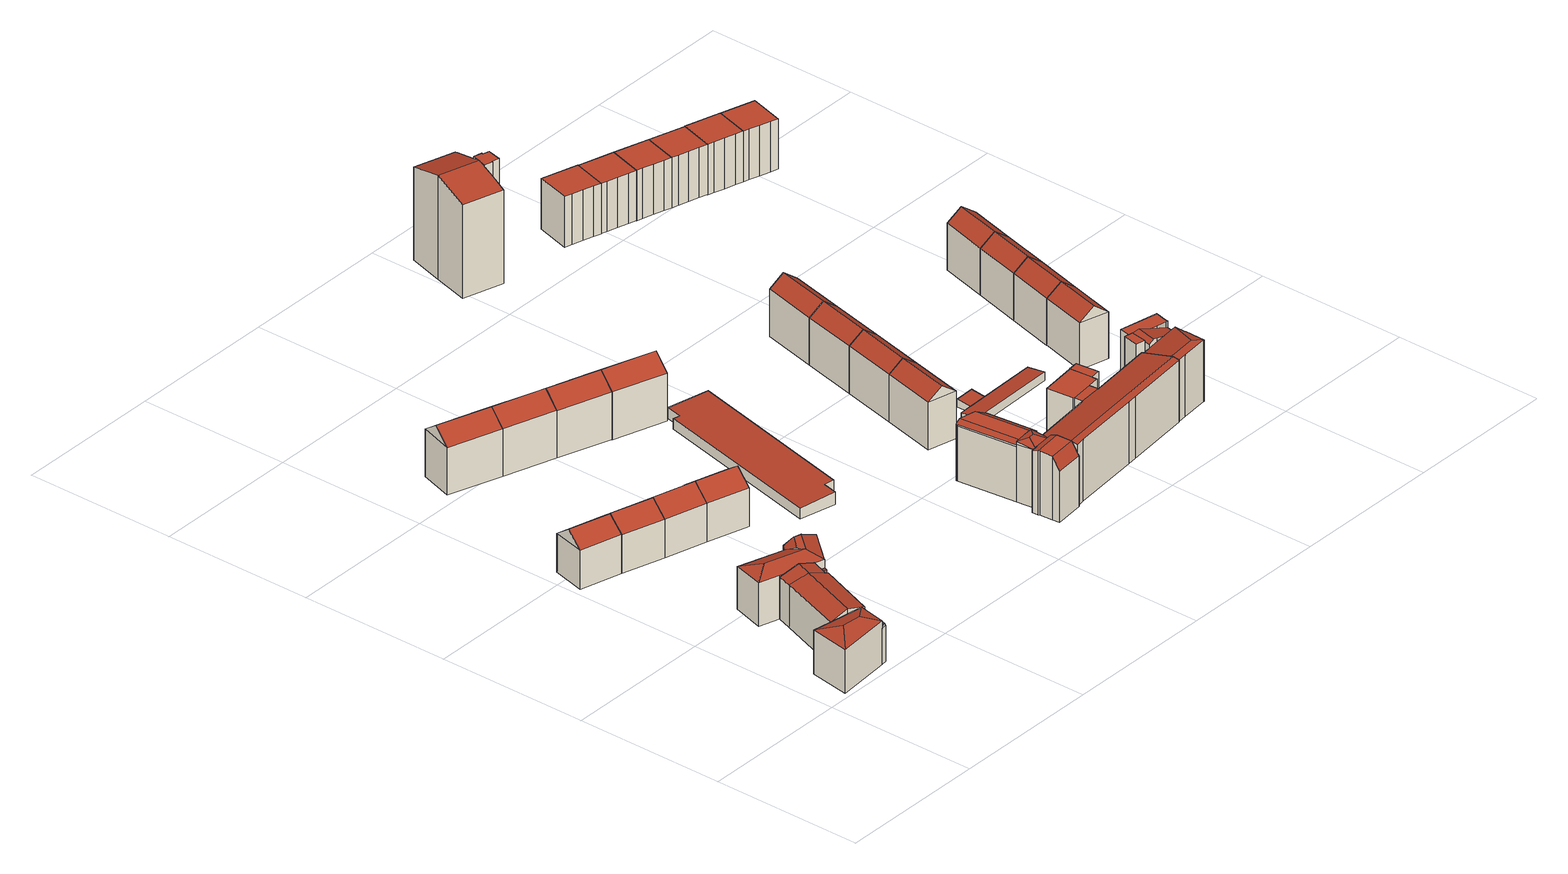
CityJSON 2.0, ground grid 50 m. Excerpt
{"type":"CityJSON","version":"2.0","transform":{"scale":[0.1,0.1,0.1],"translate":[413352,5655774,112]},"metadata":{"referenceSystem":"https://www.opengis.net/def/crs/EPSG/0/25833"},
"CityObjects":{
"building1":{"type":"Building","attributes":{"Gemeindeschluessel":14612000,"Geometrietyp2DReferenz":"3000","function":"31001_9998","roofType":"9999"},"children":["building1-1","building1-2"]},
"building1-1":{"type":"BuildingPart","attributes":{"Dachtyp_tdc":"tdcFreeFormRoof","Dachneigung":58.6,"QualitaetDacherkennung":29,"Geometrietyp2DReferenz":"3000","measuredHeight":13.35,"roofType":"5000"},"parents":["building1"],"geometry":[{"type":"MultiSurface","lod":"2","boundaries":[[[0,1,2,3]],[[1,4,5,2]],[[4,6,7,5]],[[8,6,4]],[[9,8,4,1]],[[9,1,0]],[[8,9,0,6]],[[3,2,5,7]]],"semantics":{"surfaces":[{"type":"WallSurface"},{"type":"RoofSurface"},{"type":"GroundSurface"}],"values":[0,0,0,0,1,1,1,2]}}]},
"building1-2":{"type":"BuildingPart","attributes":{"Dachtyp_tdc":"tdcFreeFormRoof","Dachneigung":18.17,"QualitaetDacherkennung":27,"Geometrietyp2DReferenz":"3000","measuredHeight":16.48,"roofType":"5000"},"parents":["building1"],"geometry":[{"type":"MultiSurface","lod":"2","boundaries":[[[10,11,12,13]],[[11,14,15,12]],[[14,16,0,3,15]],[[17,18,19,7,6]],[[18,10,13,19]],[[20,17,16,14]],[[14,11,10,21,20]],[[21,10,18]],[[20,21,18,17]],[[13,12,15,3,7,19]]],"semantics":{"surfaces":[{"type":"WallSurface"},{"type":"RoofSurface"},{"type":"GroundSurface"}],"values":[0,0,0,0,0,1,1,1,1,2]}}]},
"building2":{"type":"Building","attributes":{"Gemeindeschluessel":14612000,"Geometrietyp2DReferenz":"3000","function":"31001_9998","roofType":"9999"},"children":["building2-1","building2-2","building2-3"]},
"building2-1":{"type":"BuildingPart","attributes":{"Dachtyp_tdc":"tdcGableRoof","Dachneigung":19.77,"QualitaetDacherkennung":72,"Geometrietyp2DReferenz":"3000","measuredHeight":16.27,"roofType":"3100"},"parents":["building2"],"geometry":[{"type":"MultiSurface","lod":"2","boundaries":[[[22,23,24,25]],[[23,26,27,28,24]],[[26,23,29]],[[23,22,30,29]],[[31,26,29,30,32]],[[25,24,28,33,34,35]]],"semantics":{"surfaces":[{"type":"WallSurface"},{"type":"RoofSurface"},{"type":"GroundSurface"}],"values":[0,0,0,1,1,2]}}]},
"building2-2":{"type":"BuildingPart","attributes":{"Dachtyp_tdc":"tdcFreeFormRoof","Dachneigung":22.95,"QualitaetDacherkennung":21,"Geometrietyp2DReferenz":"3000","measuredHeight":12.89,"roofType":"5000"},"parents":["building2"],"geometry":[{"type":"MultiSurface","lod":"2","boundaries":[[[27,36,37,28]],[[36,38,39,37]],[[38,40,41,39]],[[40,42,33,41]],[[43,36,27,44]],[[40,38,43,44,42]],[[38,36,43]],[[28,37,39,41,33]]],"semantics":{"surfaces":[{"type":"WallSurface"},{"type":"RoofSurface"},{"type":"GroundSurface"}],"values":[0,0,0,0,1,1,0,2]}}]},
"building2-3":{"type":"BuildingPart","attributes":{"Dachtyp_tdc":"tdcGableRoof","Dachneigung":17.79,"QualitaetDacherkennung":74,"Geometrietyp2DReferenz":"3000","measuredHeight":16.27,"roofType":"3100"},"parents":["building2"],"geometry":[{"type":"MultiSurface","lod":"2","boundaries":[[[45,46,47,48]],[[46,49,50,47]],[[49,51,22,25,50]],[[52,53,54,34]],[[53,55,56,54]],[[30,51,49,46]],[[46,45,55,53,52,57,32,30]],[[56,48,47,50,25,35,34,54]],[[55,45,48,56]]],"semantics":{"surfaces":[{"type":"WallSurface"},{"type":"RoofSurface"},{"type":"GroundSurface"}],"values":[0,0,0,0,0,1,1,2,0]}}]},
"building3":{"type":"Building","attributes":{"Dachtyp_tdc":"tdcGableRoof","Gemeindeschluessel":14612000,"Dachneigung":36.6,"QualitaetDacherkennung":79,"Geometrietyp2DReferenz":"3000","measuredHeight":17.06,"function":"31001_9998","roofType":"3100"},"geometry":[{"type":"Solid","lod":"2","boundaries":[[[[58,59,60,61]],[[59,62,63,60]],[[62,64,65,63]],[[64,58,61,65]],[[62,59,66]],[[58,64,67]],[[59,58,67,66]],[[64,62,66,67]],[[61,60,63,65]]]],"semantics":{"surfaces":[{"type":"WallSurface"},{"type":"RoofSurface"},{"type":"GroundSurface"}],"values":[[0,0,0,0,0,0,1,1,2]]}}]},
"building4":{"type":"Building","attributes":{"Gemeindeschluessel":14612000,"Geometrietyp2DReferenz":"3000","function":"31001_9998","roofType":"9999"},"children":["building4-1","building4-2"]},
"building4-1":{"type":"BuildingPart","attributes":{"Dachtyp_tdc":"tdcCutGableRoof","Dachneigung":21.08,"QualitaetDacherkennung":24,"Geometrietyp2DReferenz":"3000","measuredHeight":15.88,"roofType":"9999"},"parents":["building4"],"geometry":[{"type":"MultiSurface","lod":"2","boundaries":[[[68,69,70,71]],[[69,72,73,70]],[[72,74,75,73]],[[69,68,76,77,78]],[[72,69,78,79]],[[74,72,79,80]],[[79,78,77,81,82,80]],[[71,70,73,75,83]]],"semantics":{"surfaces":[{"type":"WallSurface"},{"type":"RoofSurface"},{"type":"GroundSurface"}],"values":[0,0,0,1,0,1,1,2]}}]},
"building4-2":{"type":"BuildingPart","attributes":{"Dachtyp_tdc":"tdcHipAndGableRoof","Dachneigung":18.39,"QualitaetDacherkennung":52,"Geometrietyp2DReferenz":"3000","measuredHeight":16.3,"roofType":"5000"},"parents":["building4"],"geometry":[{"type":"MultiSurface","lod":"2","boundaries":[[[84,85,86,75,74]],[[85,87,88,86]],[[87,89,90,88]],[[89,68,71,90]],[[89,87,91]],[[87,85,84,92,91]],[[92,81,76,68,89,91]],[[75,86,88,90,71,83]]],"semantics":{"surfaces":[{"type":"WallSurface"},{"type":"RoofSurface"},{"type":"GroundSurface"}],"values":[0,0,0,0,1,1,1,2]}}]},
"building5":{"type":"Building","attributes":{"Dachtyp_tdc":"tdcGableRoof","Gemeindeschluessel":14612000,"Dachneigung":36.56,"QualitaetDacherkennung":79,"Geometrietyp2DReferenz":"3000","measuredHeight":17.08,"function":"31001_9998","roofType":"3100"},"geometry":[{"type":"Solid","lod":"2","boundaries":[[[[59,93,94,60]],[[93,95,96,94]],[[95,97,63,96]],[[97,59,60,63]],[[95,93,98]],[[59,97,99]],[[93,59,99,98]],[[97,95,98,99]],[[60,94,96,63]]]],"semantics":{"surfaces":[{"type":"WallSurface"},{"type":"RoofSurface"},{"type":"GroundSurface"}],"values":[[0,0,0,0,0,0,1,1,2]]}}]},
"building6":{"type":"Building","attributes":{"Dachtyp_tdc":"tdcGableRoof","Gemeindeschluessel":14612000,"Dachneigung":36.73,"QualitaetDacherkennung":79,"Geometrietyp2DReferenz":"3000","measuredHeight":17.08,"function":"31001_9998","roofType":"3100"},"geometry":[{"type":"Solid","lod":"2","boundaries":[[[[100,95,96,101]],[[95,93,94,96]],[[93,102,103,94]],[[102,100,101,103]],[[93,95,104]],[[100,102,105]],[[95,100,105,104]],[[102,93,104,105]],[[101,96,94,103]]]],"semantics":{"surfaces":[{"type":"WallSurface"},{"type":"RoofSurface"},{"type":"GroundSurface"}],"values":[[0,0,0,0,0,0,1,1,2]]}}]},
"building7":{"type":"Building","attributes":{"Dachtyp_tdc":"tdcGableRoof","Gemeindeschluessel":14612000,"Dachneigung":36.61,"QualitaetDacherkennung":74,"Geometrietyp2DReferenz":"3000","measuredHeight":19.97,"function":"31001_9998","roofType":"3100"},"geometry":[{"type":"Solid","lod":"2","boundaries":[[[[106,107,108,109]],[[107,110,111,108]],[[110,112,113,111]],[[112,106,109,113]],[[110,107,114]],[[106,112,115]],[[107,106,115,114]],[[112,110,114,115]],[[109,108,111,113]]]],"semantics":{"surfaces":[{"type":"WallSurface"},{"type":"RoofSurface"},{"type":"GroundSurface"}],"values":[[0,0,0,0,0,0,1,1,2]]}}]},
"building8":{"type":"Building","attributes":{"Dachtyp_tdc":"tdcGableRoof","Gemeindeschluessel":14612000,"Dachneigung":36.57,"QualitaetDacherkennung":78,"Geometrietyp2DReferenz":"3000","measuredHeight":17.07,"function":"31001_9998","roofType":"3100"},"geometry":[{"type":"Solid","lod":"2","boundaries":[[[[116,117,118,103]],[[117,119,120,118]],[[119,100,101,120]],[[100,116,103,101]],[[119,117,121]],[[116,100,105]],[[117,116,105,121]],[[100,119,121,105]],[[103,118,120,101]]]],"semantics":{"surfaces":[{"type":"WallSurface"},{"type":"RoofSurface"},{"type":"GroundSurface"}],"values":[[0,0,0,0,0,0,1,1,2]]}}]},
"building9":{"type":"Building","attributes":{"Dachtyp_tdc":"tdcGableRoof","Gemeindeschluessel":14612000,"Dachneigung":36.34,"QualitaetDacherkennung":77,"Geometrietyp2DReferenz":"3000","measuredHeight":19.97,"function":"31001_9998","roofType":"3100"},"geometry":[{"type":"Solid","lod":"2","boundaries":[[[[112,122,123,113]],[[122,124,125,123]],[[124,106,109,125]],[[106,112,113,109]],[[124,122,126]],[[112,106,127]],[[122,112,127,126]],[[106,124,126,127]],[[113,123,125,109]]]],"semantics":{"surfaces":[{"type":"WallSurface"},{"type":"RoofSurface"},{"type":"GroundSurface"}],"values":[[0,0,0,0,0,0,1,1,2]]}}]},
"building10":{"type":"Building","attributes":{"Dachtyp_tdc":"tdcGableRoof","Gemeindeschluessel":14612000,"Dachneigung":36.57,"QualitaetDacherkennung":74,"Geometrietyp2DReferenz":"3000","measuredHeight":19.97,"function":"31001_9998","roofType":"3100"},"geometry":[{"type":"Solid","lod":"2","boundaries":[[[[122,128,129,123]],[[128,130,131,129]],[[130,132,125,131]],[[132,122,123,125]],[[130,128,133]],[[122,132,134]],[[128,122,134,133]],[[132,130,133,134]],[[123,129,131,125]]]],"semantics":{"surfaces":[{"type":"WallSurface"},{"type":"RoofSurface"},{"type":"GroundSurface"}],"values":[[0,0,0,0,0,0,1,1,2]]}}]},
"building11":{"type":"Building","attributes":{"Dachtyp_tdc":"tdcPolyFlatRoof","Gemeindeschluessel":14612000,"Dachneigung":3.17,"QualitaetDacherkennung":97,"Geometrietyp2DReferenz":"3000","measuredHeight":4.42,"function":"31001_9998","roofType":"2100"},"geometry":[{"type":"Solid","lod":"2","boundaries":[[[[135,136,137,138]],[[136,139,140,137]],[[139,141,142,140]],[[141,143,144,142]],[[143,145,146,144]],[[145,147,148,146]],[[147,149,150,148]],[[149,135,138,150]],[[149,147,145,143,141,139,136,135]],[[138,137,140,142,144,146,148,150]]]],"semantics":{"surfaces":[{"type":"WallSurface"},{"type":"RoofSurface"},{"type":"GroundSurface"}],"values":[[0,0,0,0,0,0,0,0,1,2]]}}]},
"building12":{"type":"Building","attributes":{"Dachtyp_tdc":"tdcGableRoof","Gemeindeschluessel":14612000,"Dachneigung":36.75,"QualitaetDacherkennung":70,"Geometrietyp2DReferenz":"3000","measuredHeight":20.16,"function":"31001_9998","roofType":"3100"},"geometry":[{"type":"Solid","lod":"2","boundaries":[[[[128,151,152,153]],[[151,154,155,152]],[[154,130,156,155]],[[130,128,153,156]],[[154,151,157]],[[128,130,133]],[[151,128,133,157]],[[130,154,157,133]],[[153,152,155,156]]]],"semantics":{"surfaces":[{"type":"WallSurface"},{"type":"RoofSurface"},{"type":"GroundSurface"}],"values":[[0,0,0,0,0,0,1,1,2]]}}]},
"building13":{"type":"Building","attributes":{"Gemeindeschluessel":14612000,"Geometrietyp2DReferenz":"3000","function":"31001_9998","roofType":"9999"},"children":["building13-1","building13-2","building13-3"]},
"building13-1":{"type":"BuildingPart","attributes":{"Dachtyp_tdc":"tdcHipRoof","Dachneigung":18.02,"QualitaetDacherkennung":54,"Geometrietyp2DReferenz":"3000","measuredHeight":20.69,"roofType":"3200"},"parents":["building13"],"geometry":[{"type":"MultiSurface","lod":"2","boundaries":[[[158,159,160,161,162]],[[159,163,164,160]],[[165,166,167,168,169,170]],[[163,171,172,173]],[[174,165,175]],[[174,175,173,172,176,177,178]],[[163,173,175,165]],[[165,174,166]],[[158,179,172,171,159]],[[159,171,163]],[[161,160,164,170,169,180,181]]],"semantics":{"surfaces":[{"type":"WallSurface"},{"type":"RoofSurface"},{"type":"GroundSurface"}],"values":[0,0,0,1,1,1,1,0,0,0,2]}}]},
"building13-2":{"type":"BuildingPart","attributes":{"Dachtyp_tdc":"tdcFreeFormRoof","Dachneigung":2.72,"QualitaetDacherkennung":53,"Geometrietyp2DReferenz":"3000","measuredHeight":20.54,"roofType":"5000"},"parents":["building13"],"geometry":[{"type":"MultiSurface","lod":"2","boundaries":[[[182,183,184,185]],[[183,186,187,184]],[[186,188,189,187]],[[188,190,191,189]],[[190,192,193,191]],[[192,162,161,193]],[[168,194,195,169]],[[194,196,197,195]],[[196,182,185,197]],[[179,192,190,188,198,199,176]],[[200,201,202,167,203,204,205]],[[206,199,198,207,205,204]],[[183,205,207,186]],[[186,207,198,188]],[[182,200,205,183]],[[168,167,202,194]],[[194,202,201,196]],[[196,201,200,182]],[[192,179,158,162]],[[185,184,187,189,191,193,161,181,180,169,195,197]]],"semantics":{"surfaces":[{"type":"WallSurface"},{"type":"RoofSurface"},{"type":"GroundSurface"}],"values":[0,0,0,0,0,0,0,0,0,1,1,1,0,0,0,0,0,0,0,2]}}]},
"building13-3":{"type":"BuildingPart","attributes":{"Dachtyp_tdc":"tdcCutGableRoof","Dachneigung":2.33,"QualitaetDacherkennung":61,"Geometrietyp2DReferenz":"3000","measuredHeight":21.27,"roofType":"9999"},"parents":["building13"],"geometry":[{"type":"MultiSurface","lod":"2","boundaries":[[[208,209,165,170,210]],[[211,212,213,164,163]],[[212,214,215,213]],[[214,216,217,215]],[[216,218,219,217]],[[218,220,221,219]],[[220,222,223,221]],[[224,225,226,227]],[[225,208,210,226]],[[222,220,218,216,214]],[[212,211,209,208,225]],[[214,212,225,224,222]],[[210,170,164,213,215,217,219,221,223,227,226]],[[222,224,227,223]]],"semantics":{"surfaces":[{"type":"WallSurface"},{"type":"RoofSurface"},{"type":"GroundSurface"}],"values":[0,0,0,0,0,0,0,0,0,1,1,1,2,0]}}]},
"building14":{"type":"Building","attributes":{"Dachtyp_tdc":"tdcGableRoof","Gemeindeschluessel":14612000,"Dachneigung":36.53,"QualitaetDacherkennung":85,"Geometrietyp2DReferenz":"3000","measuredHeight":19.37,"function":"31001_9998","roofType":"3100"},"geometry":[{"type":"Solid","lod":"2","boundaries":[[[[228,229,230,231]],[[229,232,233,230]],[[232,234,235,233]],[[234,228,231,235]],[[232,229,236]],[[228,234,237]],[[229,228,237,236]],[[234,232,236,237]],[[231,230,233,235]]]],"semantics":{"surfaces":[{"type":"WallSurface"},{"type":"RoofSurface"},{"type":"GroundSurface"}],"values":[[0,0,0,0,0,0,1,1,2]]}}]},
"building15":{"type":"Building","attributes":{"Gemeindeschluessel":14612000,"Geometrietyp2DReferenz":"3000","function":"31001_9998","roofType":"9999"},"children":["building15-1","building15-2","building15-3","building15-4"]},
"building15-1":{"type":"BuildingPart","attributes":{"Dachtyp_tdc":"tdcPolyFlatRoof","Dachneigung":0,"QualitaetDacherkennung":48,"Geometrietyp2DReferenz":"3000","measuredHeight":18.76,"roofType":"1000"},"parents":["building15"],"geometry":[{"type":"MultiSurface","lod":"2","boundaries":[[[238,239,240]],[[238,241,242,239]],[[243,244,245,246,247]],[[243,247,241,238]],[[239,242,246,245]]],"semantics":{"surfaces":[{"type":"WallSurface"},{"type":"RoofSurface"},{"type":"GroundSurface"}],"values":[0,0,0,1,2]}}]},
"building15-2":{"type":"BuildingPart","attributes":{"Dachtyp_tdc":"tdcPolyFlatRoof","Dachneigung":0,"QualitaetDacherkennung":45,"Geometrietyp2DReferenz":"3000","measuredHeight":18.71,"roofType":"1000"},"parents":["building15"],"geometry":[{"type":"MultiSurface","lod":"2","boundaries":[[[248,249,250,251]],[[249,247,246,250]],[[241,252,253,242]],[[252,254,255,253]],[[254,256,257,255]],[[254,252,241,247,249,248,256]],[[257,251,250,246,242,253,255]]],"semantics":{"surfaces":[{"type":"WallSurface"},{"type":"RoofSurface"},{"type":"GroundSurface"}],"values":[0,0,0,0,0,1,2]}}]},
"building15-3":{"type":"BuildingPart","attributes":{"Dachtyp_tdc":"tdcPolyFlatRoof","Dachneigung":0,"QualitaetDacherkennung":31,"Geometrietyp2DReferenz":"3000","measuredHeight":18.78,"roofType":"1000"},"parents":["building15"],"geometry":[{"type":"MultiSurface","lod":"2","boundaries":[[[258,259,260,257,256]],[[259,261,262,260]],[[261,263,248,251,262]],[[263,261,259,258]],[[257,260,262,251]]],"semantics":{"surfaces":[{"type":"WallSurface"},{"type":"RoofSurface"},{"type":"GroundSurface"}],"values":[0,0,0,1,2]}}]},
"building15-4":{"type":"BuildingPart","attributes":{"Dachtyp_tdc":"tdcGableRoof","Dachneigung":12.5,"QualitaetDacherkennung":22,"Geometrietyp2DReferenz":"3000","measuredHeight":20.89,"roofType":"3100"},"parents":["building15"],"geometry":[{"type":"MultiSurface","lod":"2","boundaries":[[[264,265,266,267]],[[265,268,269,266]],[[268,270,217,269]],[[270,271,272,217]],[[271,273,160,272]],[[273,274,275,160]],[[274,240,239,275]],[[244,276,277,245]],[[276,278,279,277]],[[278,280,281,279]],[[280,282,283,281]],[[282,284,285,283]],[[284,264,267,285]],[[280,278,276,244,240,274,273,271]],[[271,270,268,265,264,284,282,280]],[[267,266,269,217,272,160,275,239,245,277,279,281,283,285]]],"semantics":{"surfaces":[{"type":"WallSurface"},{"type":"RoofSurface"},{"type":"GroundSurface"}],"values":[0,0,0,0,0,0,0,0,0,0,0,0,0,1,1,2]}}]},
"building16":{"type":"Building","attributes":{"Dachtyp_tdc":"tdcGableRoof","Gemeindeschluessel":14612000,"Dachneigung":36.36,"QualitaetDacherkennung":88,"Geometrietyp2DReferenz":"3000","measuredHeight":19.35,"function":"31001_9998","roofType":"3100"},"geometry":[{"type":"Solid","lod":"2","boundaries":[[[[229,286,287,230]],[[286,288,289,287]],[[288,232,233,289]],[[232,229,230,233]],[[288,286,290]],[[229,232,236]],[[286,229,236,290]],[[232,288,290,236]],[[230,287,289,233]]]],"semantics":{"surfaces":[{"type":"WallSurface"},{"type":"RoofSurface"},{"type":"GroundSurface"}],"values":[[0,0,0,0,0,0,1,1,2]]}}]},
"building17":{"type":"Building","attributes":{"Dachtyp_tdc":"tdcPolyFlatRoof","Gemeindeschluessel":14612000,"Dachneigung":7.21,"QualitaetDacherkennung":86,"Geometrietyp2DReferenz":"3000","measuredHeight":2.66,"function":"31001_9998","roofType":"2100"},"geometry":[{"type":"Solid","lod":"2","boundaries":[[[[291,292,293,294]],[[292,295,296,293]],[[295,297,298,296]],[[297,291,294,298]],[[297,295,292,291]],[[294,293,296,298]]]],"semantics":{"surfaces":[{"type":"WallSurface"},{"type":"RoofSurface"},{"type":"GroundSurface"}],"values":[[0,0,0,0,1,2]]}}]},
"building18":{"type":"Building","attributes":{"Dachtyp_tdc":"tdcGableRoof","Gemeindeschluessel":14612000,"Dachneigung":36.72,"QualitaetDacherkennung":87,"Geometrietyp2DReferenz":"3000","measuredHeight":19.39,"function":"31001_9998","roofType":"3100"},"geometry":[{"type":"Solid","lod":"2","boundaries":[[[[286,299,300,287]],[[299,301,302,300]],[[301,288,289,302]],[[288,286,287,289]],[[301,299,303]],[[286,288,290]],[[299,286,290,303]],[[288,301,303,290]],[[287,300,302,289]]]],"semantics":{"surfaces":[{"type":"WallSurface"},{"type":"RoofSurface"},{"type":"GroundSurface"}],"values":[[0,0,0,0,0,0,1,1,2]]}}]},
"building19":{"type":"Building","attributes":{"Dachtyp_tdc":"tdcPolyFlatRoof","Gemeindeschluessel":14612000,"Dachneigung":7.23,"QualitaetDacherkennung":83,"Geometrietyp2DReferenz":"3000","measuredHeight":2.92,"function":"31001_2463","roofType":"2100"},"geometry":[{"type":"Solid","lod":"2","boundaries":[[[[297,304,305,306]],[[304,307,308,305]],[[307,309,310,308]],[[307,304,297,291,311,309]],[[310,312,313,306,305,308]],[[309,311,312,310]],[[311,291,313,312]],[[291,297,306,313]]]],"semantics":{"surfaces":[{"type":"WallSurface"},{"type":"RoofSurface"},{"type":"GroundSurface"}],"values":[[0,0,0,1,2,0,0,0]]}}]},
"building20":{"type":"Building","attributes":{"Dachtyp_tdc":"tdcGableRoof","Gemeindeschluessel":14612000,"Dachneigung":36.74,"QualitaetDacherkennung":83,"Geometrietyp2DReferenz":"3000","measuredHeight":19.39,"function":"31001_9998","roofType":"3100"},"geometry":[{"type":"Solid","lod":"2","boundaries":[[[[299,314,315,300]],[[314,316,317,315]],[[316,301,302,317]],[[301,299,300,302]],[[316,314,318]],[[299,301,303]],[[314,299,303,318]],[[301,316,318,303]],[[300,315,317,302]]]],"semantics":{"surfaces":[{"type":"WallSurface"},{"type":"RoofSurface"},{"type":"GroundSurface"}],"values":[[0,0,0,0,0,0,1,1,2]]}}]},
"building21":{"type":"Building","attributes":{"Gemeindeschluessel":14612000,"Geometrietyp2DReferenz":"3000","function":"31001_9998","roofType":"9999"},"children":["building21-1","building21-2"]},
"building21-1":{"type":"BuildingPart","attributes":{"Dachtyp_tdc":"tdcPolyFlatRoof","Dachneigung":0,"QualitaetDacherkennung":18,"Geometrietyp2DReferenz":"3000","measuredHeight":34.43,"roofType":"1000"},"parents":["building21"],"geometry":[{"type":"MultiSurface","lod":"2","boundaries":[[[319,320,321,322]],[[320,323,324,321]],[[323,325,326,327,324]],[[328,329,330,331,332]],[[329,333,334,330]],[[333,335,336,334]],[[335,319,322,336]],[[335,333,329,328,337,338,339,325,323,320,319]],[[322,321,324,327,340,331,330,334,336]]],"semantics":{"surfaces":[{"type":"WallSurface"},{"type":"RoofSurface"},{"type":"GroundSurface"}],"values":[0,0,0,0,0,0,0,1,2]}}]},
"building21-2":{"type":"BuildingPart","attributes":{"Dachtyp_tdc":"tdcGableRoof","Dachneigung":15.43,"QualitaetDacherkennung":14,"Geometrietyp2DReferenz":"3000","measuredHeight":34.56,"roofType":"3100"},"parents":["building21"],"geometry":[{"type":"MultiSurface","lod":"2","boundaries":[[[341,342,343,344]],[[342,345,346,343]],[[345,347,348,346]],[[347,349,350,348]],[[349,351,352,350]],[[351,353,354,352]],[[353,332,331,354]],[[326,341,344,327]],[[355,337,332,353,351,349,347]],[[347,345,342,341,326,339,355]],[[344,343,346,348,350,352,354,331,340,327]]],"semantics":{"surfaces":[{"type":"WallSurface"},{"type":"RoofSurface"},{"type":"GroundSurface"}],"values":[0,0,0,0,0,0,0,0,1,1,2]}}]},
"building22":{"type":"Building","attributes":{"Gemeindeschluessel":14612000,"Geometrietyp2DReferenz":"3000","function":"31001_9998","roofType":"9999"},"children":["building22-1","building22-2","building22-3","building22-4"]},
"building22-1":{"type":"BuildingPart","attributes":{"Dachtyp_tdc":"tdcGableRoof","Dachneigung":19.43,"QualitaetDacherkennung":29,"Geometrietyp2DReferenz":"3000","measuredHeight":20.32,"roofType":"3100"},"parents":["building22"],"geometry":[{"type":"MultiSurface","lod":"2","boundaries":[[[356,357,358,359]],[[360,361,362,363]],[[360,364,365,366,367,361]],[[368,369,366,365,370]],[[356,371,369,368,357]],[[362,359,358,372,363]]],"semantics":{"surfaces":[{"type":"WallSurface"},{"type":"RoofSurface"},{"type":"GroundSurface"}],"values":[0,0,1,1,0,2]}}]},
"building22-2":{"type":"BuildingPart","attributes":{"Dachtyp_tdc":"tdcPolyFlatRoof","Dachneigung":0,"QualitaetDacherkennung":23,"Geometrietyp2DReferenz":"3000","measuredHeight":18.75,"roofType":"1000"},"parents":["building22"],"geometry":[{"type":"MultiSurface","lod":"2","boundaries":[[[373,374,375,376]],[[374,377,378,375]],[[377,379,380,378]],[[379,381,382,380]],[[381,383,360,363,382]],[[383,381,379,377,374,373,384,364]],[[376,375,378,380,382,363,372]]],"semantics":{"surfaces":[{"type":"WallSurface"},{"type":"RoofSurface"},{"type":"GroundSurface"}],"values":[0,0,0,0,0,1,2]}}]},
"building22-3":{"type":"BuildingPart","attributes":{"Dachtyp_tdc":"tdcHipAndGableRoof","Dachneigung":14.57,"QualitaetDacherkennung":31,"Geometrietyp2DReferenz":"3000","measuredHeight":21.01,"roofType":"5000"},"parents":["building22"],"geometry":[{"type":"MultiSurface","lod":"2","boundaries":[[[385,386,279,387]],[[386,371,356,359,279]],[[388,389,390,362,361]],[[389,391,392,390]],[[391,393,394,392]],[[393,395,396,394]],[[395,397,398,396]],[[397,282,283,398]],[[282,385,387,283]],[[395,393,391,389,388,399]],[[388,367,371,386,385,399]],[[385,282,397,395,399]],[[387,279,359,362,390,392,394,396,398,283]]],"semantics":{"surfaces":[{"type":"WallSurface"},{"type":"RoofSurface"},{"type":"GroundSurface"}],"values":[0,0,0,0,0,0,0,0,0,1,1,1,2]}}]},
"building22-4":{"type":"BuildingPart","attributes":{"Dachtyp_tdc":"tdcPolyFlatRoof","Dachneigung":0,"QualitaetDacherkennung":39,"Geometrietyp2DReferenz":"3000","measuredHeight":20.17,"roofType":"1000"},"parents":["building22"],"geometry":[{"type":"MultiSurface","lod":"2","boundaries":[[[400,401,402,403]],[[401,404,376,402]],[[404,373,376]],[[405,400,403,358,357,368]],[[405,406,404,401,400]],[[403,402,376,372,358]]],"semantics":{"surfaces":[{"type":"WallSurface"},{"type":"RoofSurface"},{"type":"GroundSurface"}],"values":[0,0,0,0,1,2]}}]},
"building23":{"type":"Building","attributes":{"Dachtyp_tdc":"tdcGableRoof","Gemeindeschluessel":14612000,"Dachneigung":36.79,"QualitaetDacherkennung":81,"Geometrietyp2DReferenz":"3000","measuredHeight":19.32,"function":"31001_9998","roofType":"3100"},"geometry":[{"type":"Solid","lod":"2","boundaries":[[[[407,408,409,410]],[[408,411,412,409]],[[411,413,414,412]],[[413,407,410,414]],[[411,408,415]],[[407,413,416]],[[408,407,416,415]],[[413,411,415,416]],[[410,409,412,414]]]],"semantics":{"surfaces":[{"type":"WallSurface"},{"type":"RoofSurface"},{"type":"GroundSurface"}],"values":[[0,0,0,0,0,0,1,1,2]]}}]},
"building24":{"type":"Building","attributes":{"Dachtyp_tdc":"tdcPolyFlatRoof","Gemeindeschluessel":14612000,"Dachneigung":0,"QualitaetDacherkennung":55,"Geometrietyp2DReferenz":"3000","measuredHeight":16.83,"function":"31001_9998","roofType":"1000"},"geometry":[{"type":"Solid","lod":"2","boundaries":[[[[417,418,419,420]],[[418,421,422,419]],[[421,423,424,422]],[[423,425,426,424]],[[425,427,428,426]],[[427,429,430,428]],[[429,417,420,430]],[[429,427,425,423,421,418,417]],[[420,419,422,424,426,428,430]]]],"semantics":{"surfaces":[{"type":"WallSurface"},{"type":"RoofSurface"},{"type":"GroundSurface"}],"values":[[0,0,0,0,0,0,0,1,2]]}}]},
"building25":{"type":"Building","attributes":{"Dachtyp_tdc":"tdcGableRoof","Gemeindeschluessel":14612000,"Dachneigung":36.84,"QualitaetDacherkennung":84,"Geometrietyp2DReferenz":"3000","measuredHeight":19.34,"function":"31001_9998","roofType":"3100"},"geometry":[{"type":"Solid","lod":"2","boundaries":[[[[408,431,432,433]],[[431,434,435,432]],[[434,411,436,435]],[[411,408,433,436]],[[434,431,437]],[[408,411,415]],[[431,408,415,437]],[[411,434,437,415]],[[433,432,435,436]]]],"semantics":{"surfaces":[{"type":"WallSurface"},{"type":"RoofSurface"},{"type":"GroundSurface"}],"values":[[0,0,0,0,0,0,1,1,2]]}}]},
"building26":{"type":"Building","attributes":{"Dachtyp_tdc":"tdcPolyFlatRoof","Gemeindeschluessel":14612000,"Dachneigung":0,"QualitaetDacherkennung":57,"Geometrietyp2DReferenz":"3000","measuredHeight":16.79,"function":"31001_9998","roofType":"1000"},"geometry":[{"type":"Solid","lod":"2","boundaries":[[[[438,439,440,441,442,443,444]],[[445,446,439,438]],[[446,447,440,439]],[[447,448,441,440]],[[448,449,442,441]],[[449,450,443,442]],[[450,451,444,443]],[[451,445,438,444]],[[451,450,449,448,447,446,445]]]],"semantics":{"surfaces":[{"type":"GroundSurface"},{"type":"WallSurface"},{"type":"RoofSurface"}],"values":[[0,1,1,1,1,1,1,1,2]]}}]},
"building27":{"type":"Building","attributes":{"Dachtyp_tdc":"tdcGableRoof","Gemeindeschluessel":14612000,"Dachneigung":36.98,"QualitaetDacherkennung":85,"Geometrietyp2DReferenz":"3000","measuredHeight":19.36,"function":"31001_9998","roofType":"3100"},"geometry":[{"type":"Solid","lod":"2","boundaries":[[[[431,452,453,432]],[[452,454,455,453]],[[454,434,435,455]],[[434,431,432,435]],[[454,452,456]],[[431,434,457]],[[452,431,457,456]],[[434,454,456,457]],[[432,453,455,435]]]],"semantics":{"surfaces":[{"type":"WallSurface"},{"type":"RoofSurface"},{"type":"GroundSurface"}],"values":[[0,0,0,0,0,0,1,1,2]]}}]},
"building28":{"type":"Building","attributes":{"Dachtyp_tdc":"tdcPolyFlatRoof","Gemeindeschluessel":14612000,"Dachneigung":0,"QualitaetDacherkennung":56,"Geometrietyp2DReferenz":"3000","measuredHeight":16.79,"function":"31001_9998","roofType":"1000"},"geometry":[{"type":"Solid","lod":"2","boundaries":[[[[458,459,460,461]],[[459,447,462,460]],[[447,446,463,462]],[[446,464,465,463]],[[464,466,467,465]],[[466,468,469,467]],[[468,458,461,469]],[[468,466,464,446,447,459,458]],[[461,460,462,463,465,467,469]]]],"semantics":{"surfaces":[{"type":"WallSurface"},{"type":"RoofSurface"},{"type":"GroundSurface"}],"values":[[0,0,0,0,0,0,0,1,2]]}}]},
"building29":{"type":"Building","attributes":{"Dachtyp_tdc":"tdcGableRoof","Gemeindeschluessel":14612000,"Dachneigung":36.89,"QualitaetDacherkennung":78,"Geometrietyp2DReferenz":"3000","measuredHeight":19.33,"function":"31001_9998","roofType":"3100"},"geometry":[{"type":"Solid","lod":"2","boundaries":[[[[452,470,471,453]],[[470,472,473,471]],[[472,454,455,473]],[[454,452,453,455]],[[472,470,474]],[[452,454,456]],[[470,452,456,474]],[[454,472,474,456]],[[453,471,473,455]]]],"semantics":{"surfaces":[{"type":"WallSurface"},{"type":"RoofSurface"},{"type":"GroundSurface"}],"values":[[0,0,0,0,0,0,1,1,2]]}}]},
"building30":{"type":"Building","attributes":{"Dachtyp_tdc":"tdcPolyFlatRoof","Gemeindeschluessel":14612000,"Dachneigung":0,"QualitaetDacherkennung":53,"Geometrietyp2DReferenz":"3000","measuredHeight":16.77,"function":"31001_9998","roofType":"1000"},"geometry":[{"type":"Solid","lod":"2","boundaries":[[[[475,466,476,477]],[[466,464,478,476]],[[464,479,480,478]],[[479,481,482,480]],[[481,483,484,482]],[[483,485,486,484]],[[485,475,477,486]],[[485,483,481,479,464,466,475]],[[477,476,478,480,482,484,486]]]],"semantics":{"surfaces":[{"type":"WallSurface"},{"type":"RoofSurface"},{"type":"GroundSurface"}],"values":[[0,0,0,0,0,0,0,1,2]]}}]},
"building31":{"type":"Building","attributes":{"Dachtyp_tdc":"tdcPolyFlatRoof","Gemeindeschluessel":14612000,"Dachneigung":0,"QualitaetDacherkennung":56,"Geometrietyp2DReferenz":"3000","measuredHeight":16.82,"function":"31001_9998","roofType":"1000"},"geometry":[{"type":"Solid","lod":"2","boundaries":[[[[487,488,489,490]],[[488,491,492,489]],[[491,493,494,492]],[[493,495,496,494]],[[495,497,498,496]],[[497,499,500,498]],[[499,487,490,500]],[[499,497,495,493,491,488,487]],[[490,489,492,494,496,498,500]]]],"semantics":{"surfaces":[{"type":"WallSurface"},{"type":"RoofSurface"},{"type":"GroundSurface"}],"values":[[0,0,0,0,0,0,0,1,2]]}}]},
"building32":{"type":"Building","attributes":{"Dachtyp_tdc":"tdcPolyFlatRoof","Gemeindeschluessel":14612000,"Dachneigung":0,"QualitaetDacherkennung":54,"Geometrietyp2DReferenz":"3000","measuredHeight":16.79,"function":"31001_9998","roofType":"1000"},"geometry":[{"type":"Solid","lod":"2","boundaries":[[[[501,502,503,504]],[[502,505,506,503]],[[505,507,508,506]],[[507,509,494,508]],[[509,510,492,494]],[[510,511,512,492]],[[511,501,504,512]],[[511,510,509,507,505,502,501]],[[504,503,506,508,494,492,512]]]],"semantics":{"surfaces":[{"type":"WallSurface"},{"type":"RoofSurface"},{"type":"GroundSurface"}],"values":[[0,0,0,0,0,0,0,1,2]]}}]}
},
"vertices":[
[265,94,139],[278,75,139],[278,75,19],[265,94,19],[268,24,139],[268,24,19],[250,22,139],[250,22,19],[259,23,153],[269,73,152],
[90,139,165],[153,129,165],[153,129,19],[90,139,19],[268,111,165],[268,111,19],[265,94,165],[250,22,165],[67,6,165],[67,6,19],[208,69,181],[138,72,184],
[231,344,160],[249,394,160],[249,394,20],[231,344,20],[359,360,167],[359,360,138],[359,360,20],[310,375,182],[290,322,182],[338,304,167],[294,321,181],[344,320,20],[338,304,20],[290,322,20],
[393,350,137],[393,350,20],[368,322,141],[368,322,20],[351,318,131],[351,318,20],[344,320,130],[374,327,149],[350,336,149],
[268,111,166],[215,119,182],[215,119,20],[268,111,20],[153,129,163],[153,129,20],[231,344,162],[338,304,166],[349,300,162],[349,300,20],[277,108,163],[277,108,20],[336,305,167],
[39,1032,148],[177,993,149],[177,993,20],[39,1032,20],[147,886,150],[147,886,20],[10,923,150],[10,923,20],[161,939,191],[24,977,191],
[366,473,160],[380,490,160],[380,490,19],[366,473,19],[484,455,160],[484,455,19],[393,350,160],[393,350,19],[367,469,162],[374,436,178],[412,479,178],[437,471,178],[381,405,178],[377,423,178],[380,410,178],[380,410,19],
[393,350,164],[249,394,164],[249,394,19],[181,415,164],[181,415,19],[213,519,161],[213,519,19],[248,450,182],[380,410,182],
[318,954,149],[318,954,20],[287,845,149],[287,845,20],[147,886,149],[302,899,191],[162,939,191],
[426,806,149],[426,806,20],[457,915,149],[457,915,20],[302,900,191],[442,861,191],
[321,1463,181],[147,1521,180],[147,1521,23],[321,1463,23],[183,1630,180],[183,1630,23],[357,1572,181],[357,1572,23],[165,1575,223],[339,1517,223],
[457,915,150],[596,876,149],[596,876,20],[565,767,148],[565,767,20],[581,822,191],
[527,1515,181],[527,1515,23],[491,1407,181],[491,1407,23],[509,1461,223],[339,1518,223],
[701,1458,181],[701,1458,23],[665,1349,180],[665,1349,23],[491,1407,180],[683,1404,223],[510,1461,223],
[818,702,61],[808,655,61],[808,655,19],[818,702,19],[687,682,54],[687,682,19],[821,1255,54],[821,1255,19],[841,1249,55],[841,1249,19],[853,1301,55],[853,1301,19],[984,1263,63],[984,1263,19],[850,695,63],[850,695,19],
[875,1400,181],[875,1400,21],[701,1458,21],[839,1292,180],[839,1292,21],[665,1349,21],[857,1346,223],
[1218,280,210],[1221,252,210],[1221,252,18],[1218,280,18],[1218,280,201],[1226,213,210],[1226,213,18],[1152,205,210],[1144,271,210],[1144,271,208],[1144,271,201],[1144,271,18],[1152,205,18],[1221,252,216],[1218,280,220],[1197,255,225],[1144,271,220],[1176,253,225],[1212,279,220],[1183,276,220],[1154,272,220],[1218,280,216],[1154,272,18],[1183,276,18],
[1121,473,201],[1132,470,201],[1132,470,18],[1121,473,18],[1158,464,201],[1158,464,18],[1226,448,201],[1226,448,18],[1244,286,201],[1244,286,18],[1244,282,201],[1244,282,18],[1121,469,201],[1121,469,18],[1120,469,201],[1120,469,18],[1185,457,223],[1206,278,223],[1121,473,207],[1120,469,205],[1121,469,207],[1146,271,210],[1154,272,221],[1132,470,221],[1183,276,222],[1158,464,222],
[1129,203,225],[1152,205,225],[1129,203,18],[1226,213,225],[1228,193,231],[1228,193,18],[1233,145,229],[1233,145,18],[1235,125,194],[1235,125,18],[1236,121,187],[1236,121,18],[1139,110,187],[1139,110,18],[1137,134,229],[1137,134,18],[1132,178,231],[1131,182,231],[1131,182,18],[1132,178,18],
[1193,634,177],[1235,812,177],[1235,812,19],[1193,634,19],[1330,790,177],[1330,790,19],[1288,611,177],[1288,611,19],[1283,801,213],[1241,623,213],
[1440,277,205],[1440,277,18],[1440,277,204],[1438,304,205],[1438,304,18],[1519,285,205],[1519,285,204],[1519,285,18],[1516,313,18],[1516,313,205],
[1554,336,205],[1555,318,205],[1555,318,18],[1554,336,18],[1437,308,205],[1437,308,18],[1428,397,205],[1428,397,18],[1547,411,205],[1547,411,18],
[1547,411,206],[1579,415,206],[1579,415,18],[1588,340,206],[1588,340,18],[1554,336,206],
[1529,159,223],[1499,156,223],[1499,156,18],[1529,159,18],[1266,130,223],[1266,130,18],[1235,125,223],[1233,147,227],[1233,147,18],[1221,252,203],[1244,254,203],[1244,254,18],[1743,311,204],[1743,311,18],[1743,307,205],[1743,307,18],[1755,207,227],[1755,207,18],[1757,186,223],[1757,186,18],[1754,185,223],[1754,185,18],
[1278,992,177],[1278,992,19],[1373,970,177],[1373,970,19],[1326,981,213],
[1416,666,40],[1415,713,46],[1415,713,20],[1416,666,20],[1481,715,46],[1481,715,20],[1482,668,40],[1482,668,20],
[1320,1172,176],[1320,1172,19],[1416,1150,176],[1416,1150,19],[1368,1161,213],
[1677,673,40],[1677,673,19],[1482,668,19],[1679,612,48],[1679,612,19],[1377,604,48],[1377,604,19],[1375,665,40],[1375,665,19],[1416,666,19],
[1363,1353,177],[1363,1353,19],[1458,1330,176],[1458,1330,19],[1411,1342,213],
[1192,2196,352],[1169,2202,352],[1169,2202,7],[1192,2196,7],[1168,2199,352],[1168,2199,7],[1141,2206,352],[1141,2206,346],[1141,2206,7],[1156,2259,352],[1183,2252,352],[1183,2252,7],[1156,2259,7],[1156,2259,345],[1182,2248,352],[1182,2248,7],[1204,2242,352],[1204,2242,7],[1150,2236,352],[1148,2232,352],[1147,2227,352],[1148,2232,7],
[1131,2168,335],[1114,2115,319],[1114,2115,7],[1131,2168,7],[981,2154,319],[981,2154,7],[1015,2271,353],[1015,2271,7],[1048,2387,318],[1048,2387,7],[1182,2347,318],[1182,2347,7],[1180,2338,320],[1180,2338,7],[1148,2232,353],
[1773,310,184],[1777,329,184],[1777,329,18],[1773,310,18],[1913,358,184],[1906,325,184],[1906,325,18],[1913,358,18],[1854,369,205],[1811,377,221],[1798,313,221],[1851,319,203],[1777,329,217],[1773,310,217],[1787,382,217],[1773,310,203],[1787,382,18],
[1785,382,205],[1787,391,205],[1787,391,18],[1785,382,18],[1796,433,205],[1796,433,18],[1924,406,205],[1924,406,18],[1914,366,205],[1914,366,18],[1913,358,205],[1787,382,205],
[1754,212,228],[1743,307,203],[1754,212,18],[1906,325,203],[1897,282,210],[1897,282,18],[1900,282,209],[1900,282,18],[1882,200,222],[1882,200,18],[1880,200,223],[1880,200,18],[1787,189,223],[1787,189,18],[1853,223,228],
[1747,335,219],[1759,387,219],[1759,387,18],[1747,335,18],[1785,382,219],[1777,329,219],[1787,382,219],
[1784,571,175],[1824,725,175],[1824,725,20],[1784,571,20],[1920,700,176],[1920,700,20],[1880,546,176],[1880,546,20],[1873,712,213],[1832,559,213],
[1418,2079,184],[1384,2089,184],[1384,2089,15],[1418,2079,15],[1359,2096,184],[1359,2096,15],[1391,2207,184],[1391,2207,15],[1510,2172,184],[1510,2172,15],[1478,2061,184],[1478,2061,15],[1454,2069,184],[1454,2069,15],
[1865,879,175],[1865,879,19],[1824,725,19],[1961,854,176],[1961,854,19],[1920,700,19],[1913,867,213],
[1510,2172,16],[1626,2138,16],[1594,2028,16],[1568,2035,16],[1533,2046,16],[1498,2055,16],[1478,2061,16],[1510,2172,183],[1626,2138,183],[1594,2028,183],[1568,2035,183],[1533,2046,183],[1498,2055,183],[1478,2061,183],
[1906,1034,175],[1906,1034,19],[2001,1009,176],[2001,1009,19],[1954,1022,213],[1914,867,213],
[1649,2012,183],[1614,2022,183],[1614,2022,15],[1649,2012,15],[1594,2028,15],[1626,2138,15],[1740,2105,183],[1740,2105,15],[1708,1994,183],[1708,1994,15],[1684,2002,183],[1684,2002,15],
[1947,1189,176],[1947,1189,19],[2042,1164,176],[2042,1164,19],[1995,1177,213],
[1729,1988,183],[1708,1994,16],[1729,1988,16],[1740,2105,16],[1857,2070,183],[1857,2070,16],[1825,1960,183],[1825,1960,16],[1798,1968,183],[1798,1968,16],[1763,1978,183],[1763,1978,16],
[1825,1960,184],[1857,2070,184],[1857,2070,15],[1825,1960,15],[1973,2037,184],[1973,2037,15],[1941,1926,184],[1941,1926,15],[1916,1934,184],[1916,1934,15],[1880,1944,184],[1880,1944,15],[1846,1954,184],[1846,1954,15],
[2054,1893,183],[2030,1901,183],[2030,1901,15],[2054,1893,15],[1995,1911,183],[1995,1911,15],[1961,1921,183],[1961,1921,15],[1941,1926,183],[1973,2037,183],[2086,2004,183],[2086,2004,15]
]}
